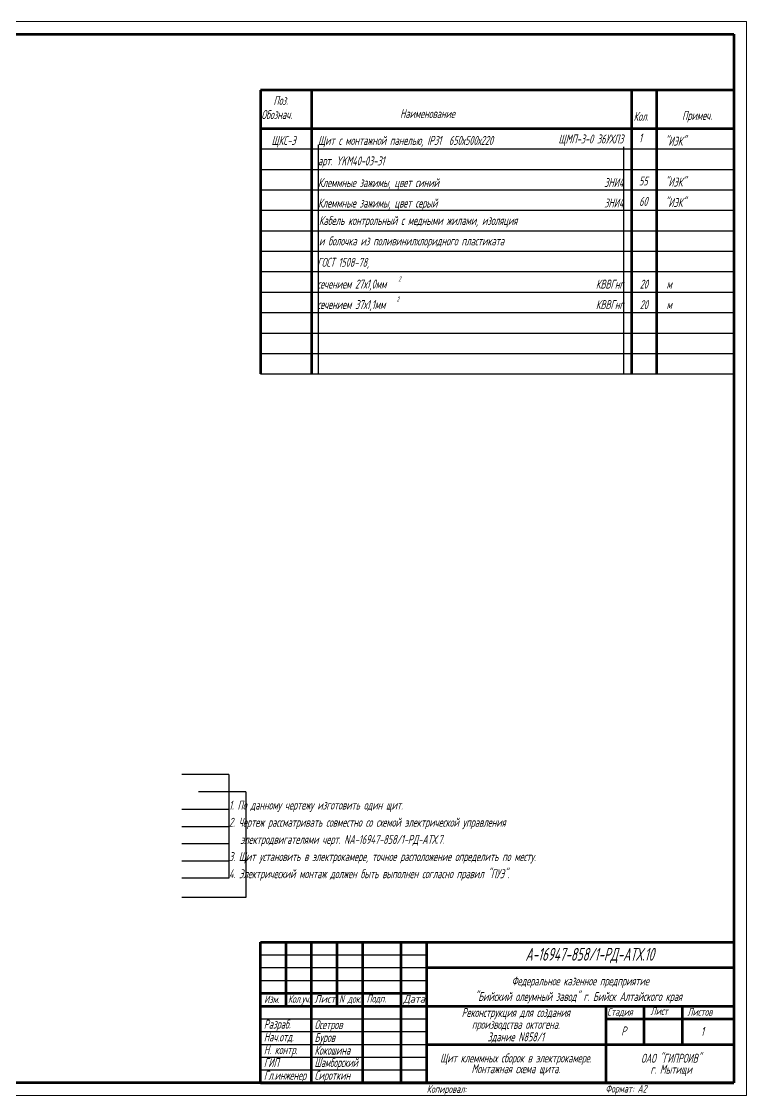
# Model space of a CAD drawing. Header units: millimetres. Extents: x -680 to 9204, y -4430 to 7779.
# Drawn here: x 4351.3 to 4634.7, y -1813.2 to -1393.2 of the extents above; entities that cross this region are included whole.
import ezdxf
from ezdxf.enums import TextEntityAlignment as Align

# ---------------------------------------------------------------- set-up
doc = ezdxf.new("R2010")
doc.units = ezdxf.units.MM
doc.layers.get('Defpoints').update_dxf_attribs({"color": 33})
for name, color, linetype, lineweight in [('Обводка', 6, 'Continuous', 25), ('Текст_КИП', 2, 'Continuous', 25), ('Толст.рамка', 7, 'Continuous', 60), ('Тонк.рамка', 10, 'Continuous', 20)]:
    doc.layers.add(name, color=color, linetype=linetype, lineweight=lineweight)
doc.layers.add('ТЕКСТ', color=2, linetype='Continuous')
doc.layers.add('Текст.', color=51, linetype='Continuous')
doc.styles.add('Simplex', font='simplex.shx', dxfattribs={"width": 0.7, "oblique": 15})

msp = doc.modelspace()

# ---------------------------------------------------------------- linework, layer by layer
at = {"lineweight": 60}
for p, q in [((4444.655, -1420.065), (4444.655, -1531.065)), ((4629.655, -1420.065), (4444.655, -1420.065)), ((4464.655, -1420.065), (4464.655, -1531.065)), ((4589.655, -1420.065), (4589.655, -1531.065)), ((4599.655, -1531.065), (4599.655, -1420.065)), ((4444.655, -1435.065), (4629.655, -1435.065)), ((4629.655, -1753.237), (4629.655, -1808.243))]:
    msp.add_line(p, q, dxfattribs=at)
at = {"lineweight": -3}
for p, q in [((4444.655, -1443.065), (4629.655, -1443.065)), ((4444.655, -1451.065), (4629.655, -1451.065)), ((4444.655, -1459.065), (4629.655, -1459.065)), ((4444.655, -1467.065), (4629.655, -1467.065)), ((4444.655, -1475.065), (4629.655, -1475.065)), ((4444.655, -1483.065), (4629.655, -1483.065)), ((4444.655, -1491.065), (4629.655, -1491.065)), ((4444.655, -1499.065), (4629.655, -1499.065)), ((4444.655, -1507.065), (4629.655, -1507.065)), ((4444.655, -1515.065), (4629.655, -1515.065)), ((4444.655, -1523.065), (4629.655, -1523.065)), ((4444.655, -1531.065), (4629.655, -1531.065))]:
    msp.add_line(p, q, dxfattribs=at)
at = {"layer": 'Defpoints'}
for p, q in [((4467.156, -1441.512), (4467.156, -1531.065)), ((4586.524, -1442.315), (4586.524, -1531.065)), ((4432.365, -1687.723), (4413.887, -1687.723)), ((4432.365, -1687.723), (4432.365, -1728.272)), ((4438.974, -1694.435), (4420.495, -1694.435)), ((4438.974, -1694.435), (4438.974, -1735.84)), ((4432.365, -1701.423), (4413.887, -1701.423)), ((4432.365, -1708.136), (4413.887, -1708.136)), ((4432.365, -1714.848), (4413.887, -1714.848)), ((4432.365, -1721.56), (4413.887, -1721.56)), ((4432.365, -1728.272), (4413.887, -1728.272)), ((4438.974, -1735.84), (4413.887, -1735.84))]:
    msp.add_line(p, q, dxfattribs=at)
at = {"layer": 'Обводка', "color": 155}
for p, q in [((4444.655, -1758.237), (4509.655, -1758.237)), ((4444.655, -1763.237), (4509.655, -1763.237)), ((4444.655, -1768.237), (4509.655, -1768.237)), ((4444.655, -1783.237), (4509.655, -1783.237)), ((4444.655, -1788.237), (4509.655, -1788.237)), ((4444.655, -1793.237), (4509.655, -1793.237)), ((4444.655, -1798.237), (4509.655, -1798.237)), ((4444.655, -1803.237), (4509.655, -1803.237))]:
    msp.add_line(p, q, dxfattribs=at)
at = {"layer": 'Толст.рамка'}
for p, q in [((4060.655, -1398.243), (4629.655, -1398.243)), ((4629.655, -1398.243), (4629.655, -1808.243)), ((4629.655, -1808.243), (4060.655, -1808.243))]:
    msp.add_line(p, q, dxfattribs=at)
at = {"layer": 'Толст.рамка', "lineweight": 60}
for p, q in [((4444.655, -1753.237), (4629.655, -1753.237)), ((4444.655, -1808.237), (4444.655, -1753.237)), ((4454.655, -1778.237), (4454.655, -1753.237)), ((4464.655, -1808.237), (4464.655, -1753.237)), ((4474.655, -1778.237), (4474.655, -1753.237)), ((4484.655, -1808.237), (4484.655, -1753.237)), ((4499.655, -1808.237), (4499.655, -1753.237)), ((4509.655, -1808.237), (4509.655, -1753.237)), ((4509.655, -1763.237), (4629.655, -1763.237)), ((4444.655, -1773.237), (4509.655, -1773.237)), ((4444.655, -1778.237), (4509.655, -1778.237)), ((4509.655, -1778.237), (4629.655, -1778.237)), ((4579.655, -1778.237), (4579.655, -1808.237)), ((4594.655, -1793.237), (4594.655, -1778.237)), ((4609.655, -1793.237), (4609.655, -1778.237)), ((4579.655, -1783.237), (4629.655, -1783.237)), ((4509.655, -1793.237), (4629.655, -1793.237)), ((4444.655, -1808.237), (4629.655, -1808.243))]:
    msp.add_line(p, q, dxfattribs=at)
at = {"layer": 'Тонк.рамка'}
for p, q in [((4634.655, -1393.243), (4040.655, -1393.243)), ((4634.655, -1813.243), (4634.655, -1393.243)), ((4040.655, -1813.243), (4634.655, -1813.243))]:
    msp.add_line(p, q, dxfattribs=at)

# ---------------------------------------------------------------- texts
at = {"layer": 'ТЕКСТ', "style": 'Simplex', "oblique": 15, "width": 0.6}
for s, p in [('1. По данному чертежу изготовить один щит.', (4432.365, -1701.423)), ('2. Чертеж рассматривать совместно со схемой электрической управления', (4432.365, -1708.136)), ('   электродвигателями черт. NА-16947-858/1-РД-АТХ.7.', (4432.365, -1714.848)), ('3. Щит установить в электрокамере, точное расположение определить по месту.', (4432.365, -1721.56)), ('4. Электрический монтаж должен быть выполнен согласно правил "ПУЭ".', (4432.365, -1728.272))]:
    msp.add_text(s, height=3.5, dxfattribs=at).set_placement(p)
at = {"layer": 'Текст.', "style": 'Simplex', "oblique": 15, "width": 0.6}
for s, p in [('Поз.', (4449.747, -1425.867)), ('Обознач.', (4445.024, -1431.398)), ('Наименование', (4499.235, -1431.018)), ('Кол.', (4590.524, -1432.088)), ('Примеч.', (4609.464, -1431.746)), ('ЩКС-Э ', (4448.998, -1441.512)), ('Щит с монтажной панелью, IP31  650х500х220', (4467.156, -1441.512)), ('1', (4592.59, -1440.577)), ('"ИЭК"', (4602.77, -1441.788)), ('арт. YKM40-03-31', (4467.156, -1449.512)), ('Клеммные зажимы, цвет синий', (4467.156, -1458.013)), ('"ИЭК"', (4602.77, -1457.788)), ('Клеммные зажимы, цвет серый', (4467.156, -1466.013)), ('"ИЭК"', (4602.77, -1465.788)), ('Кабель контрольный с медными жилами, изоляция', (4467.527, -1472.818)), ('и болочка из поливинилхлоридного пластиката', (4467.527, -1480.818)), ('ГОСТ 1508-78,', (4466.837, -1489.179)), ('сечением 27х1,0мм', (4466.837, -1497.679)), ('м', (4603.388, -1497.72)), ('сечением 37х1,1мм', (4466.837, -1505.679)), ('м', (4603.388, -1505.72))]:
    msp.add_text(s, height=3.5, dxfattribs=at).set_placement(p)
for s, p in [('ЩМП-3-0 36УХЛ3', (4586.524, -1440.941)), ('ЗНИ4', (4586.524, -1457.979)), ('ЗНИ4', (4586.524, -1465.979)), ('КВВГнг', (4586.524, -1497.72)), ('КВВГнг', (4586.524, -1505.72))]:
    msp.add_text(s, height=3.5, dxfattribs=at).set_placement(p, align=Align.RIGHT)
for s, height, p in [('55', 3.5, (4594.303, -1457.365)), ('60', 3.5, (4594.303, -1465.365)), ('2', 2, (4499.075, -1494.849)), ('20', 3.5, (4594.528, -1497.72)), ('2', 2, (4498.424, -1502.834)), ('20', 3.5, (4594.528, -1505.72))]:
    msp.add_text(s, height=height, dxfattribs=at).set_placement(p, align=Align.CENTER)
at = {"layer": 'Текст_КИП', "ltscale": 0.02, "style": 'Simplex', "oblique": 15, "width": 0.6}
msp.add_text('А-16947-858/1-РД-АТХ.10', height=5, dxfattribs=at).set_placement((4548.204, -1760.509))
at = {"layer": 'Текст_КИП', "style": 'Simplex', "oblique": 15, "width": 0.6}
for s, p in [('Федеральное казенное предприятие', (4569.655, -1770.196)), ('"Бийский олеумный завод" г. Бийск Алтайского края ', (4569.655, -1776.273)), ('Реконструкция для создания', (4544.462, -1782.521)), ('производства октогена.', (4544.462, -1787.175)), ('Здание N858/1', (4544.462, -1792.062)), ('Щит клеммных сборок в электрокамере.', (4544.462, -1800.311)), ('ОАО "ГИПРОИВ"', (4605.172, -1800.425)), ('Монтажная схема щита.', (4544.462, -1804.514))]:
    msp.add_text(s, height=3.5, dxfattribs=at).set_placement(p, align=Align.CENTER)
at = {"layer": 'Текст_КИП', "style": 'Simplex', "oblique": 15}
for s, height, width, p in [('Изм.', 3, 0.6, (4446.09, -1777.124)), ('Подп.', 3, 0.6, (4486.144, -1776.807)), ('Стадия', 3, 0.6, (4580.184, -1782.029)), ('Лист', 3, 0.6, (4597.124, -1781.713)), ('Листов', 3, 0.6, (4611.531, -1782.029)), ('Разраб.', 3.5, 0.6, (4445.993, -1787.087)), ('Осетров', 3.5, 0.6, (4465.799, -1787.282)), ('Нач.отд.', 3.5, 0.6, (4445.993, -1792.087)), ('Буров', 3.5, 0.6, (4465.799, -1792.282)), ('Р', 3.5, 0.6, (4585.686, -1789.732)), ('1', 3.5, 0.6, (4616.835, -1789.941)), ('Н. контр.', 3.5, 0.6, (4445.993, -1797.087)), ('Кокошина', 3.5, 0.6, (4465.799, -1797.282)), ('ГИП', 3.5, 0.6, (4445.993, -1802.087)), ('Шамборский', 3.5, 0.5, (4465.799, -1802.087)), ('Гл.инженер', 3.5, 0.6, (4445.993, -1807.087)), ('Сироткин', 3.5, 0.6, (4465.799, -1807.087))]:
    msp.add_text(s, height=height, dxfattribs=dict(at, width=width)).set_placement(p)
for s, width, p, p2 in [('Кол.уч.', 0.603486, (4455.43, -1776.966), (4464.138, -1776.966)), ('Лист', 0.686041, (4465.721, -1776.966), (4473.954, -1776.966)), ('N док.', 0.628372, (4475.378, -1776.966), (4484.086, -1776.966)), ('Дата', 0.652619, (4500.551, -1776.966), (4508.942, -1776.966))]:
    msp.add_text(s, height=3, dxfattribs=dict(at, width=width)).set_placement(p, p2, align=Align.FIT)
at = {"layer": 'Текст_КИП', "style": 'Simplex', "oblique": 15, "width": 0.6}
msp.add_text('г. Мытищи', height=3.5, dxfattribs=at).set_placement((4605.172, -1803.455), align=Align.MIDDLE)
at = {"layer": 'Текст_КИП', "color": 3, "style": 'Simplex', "oblique": 15, "width": 0.6}
for s, p in [('Копировал:', (4509.636, -1812.211)), ('Формат: А2', (4579.497, -1812.084))]:
    msp.add_text(s, height=3, dxfattribs=at).set_placement(p)

doc.saveas('drawing.dxf')
